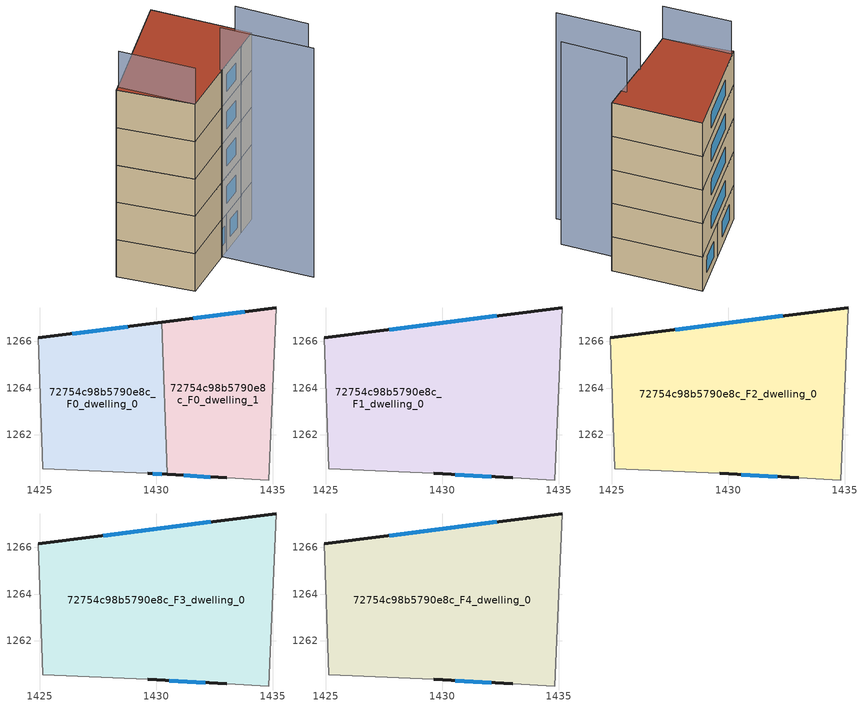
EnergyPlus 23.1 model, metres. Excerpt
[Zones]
72754c98b5790e8c_F0_dwelling_0
 floor ground (EU_floor_Construction): 1430.23,1266.83 1430.47,1260.3 1429.63,1260.35 1425.13,1260.55 1424.93,1266.15 z0
 wall outside (EU_wall_Construction): 1430.23,1266.83 1424.93,1266.15 / 1429.63,1260.35 1430.47,1260.3 z0:3
 wall adiabatic (EU_wall_Construction): 1424.93,1266.15 1425.13,1260.55 1429.63,1260.35 z0:3
 wall to 72754c98b5790e8c_F0_dwelling_1 (EU_wall_Construction): 1430.47,1260.3 1430.23,1266.83 z0:3
 window (EU_Window_Construction): 1428.77,1266.64 1426.39,1266.34 / 1429.86,1260.33 1430.24,1260.31 z0.83:2.17
72754c98b5790e8c_F0_dwelling_1
 floor ground (EU_floor_Construction): 1435.14,1267.45 1434.83,1260.04 1433.03,1260.15 1430.47,1260.3 1430.23,1266.83 z0
 wall outside (EU_wall_Construction): 1435.14,1267.45 1430.23,1266.83 / 1430.47,1260.3 1433.03,1260.15 z0:3
 wall adiabatic (EU_wall_Construction): 1433.03,1260.15 1434.83,1260.04 1435.14,1267.45 z0:3
 window (EU_Window_Construction): 1433.79,1267.28 1431.58,1267 / 1431.17,1260.26 1432.33,1260.19 z0.83:2.17
72754c98b5790e8c_F1_dwelling_0
 floor to 72754c98b5790e8c_F0_dwelling_0 (EU_floor_Construction): 1430.23,1266.83 1430.47,1260.3 1429.63,1260.35 1425.13,1260.55 1424.93,1266.15 z3
 floor to 72754c98b5790e8c_F0_dwelling_1 (EU_floor_Construction): 1435.13,1267.45 1434.83,1260.04 1433.03,1260.15 1430.47,1260.3 1430.23,1266.83 z3
 wall outside (EU_wall_Construction): 1435.14,1267.45 1424.93,1266.15 / 1429.63,1260.35 1433.03,1260.15 z3:6
 wall adiabatic (EU_wall_Construction): 1424.93,1266.15 1425.13,1260.55 1429.63,1260.35 / 1433.03,1260.15 1434.83,1260.04 1435.14,1267.45 z3:6
 window (EU_Window_Construction): 1432.33,1267.09 1427.74,1266.51 / 1430.57,1260.29 1432.09,1260.2 z3.83:5.17
72754c98b5790e8c_F2_dwelling_0
 floor to 72754c98b5790e8c_F1_dwelling_0 (EU_floor_Construction): 1435.13,1267.45 1434.83,1260.04 1433.03,1260.15 1429.63,1260.35 1425.13,1260.55 1424.93,1266.15 z6
 wall outside (EU_wall_Construction): 1435.14,1267.45 1424.93,1266.15 / 1429.63,1260.35 1433.03,1260.15 z6:9
 wall adiabatic (EU_wall_Construction): 1424.93,1266.15 1425.13,1260.55 1429.63,1260.35 / 1433.03,1260.15 1434.83,1260.04 1435.14,1267.45 z6:9
 window (EU_Window_Construction): 1432.33,1267.09 1427.74,1266.51 / 1430.57,1260.29 1432.09,1260.2 z6.83:8.17
72754c98b5790e8c_F3_dwelling_0
 floor to 72754c98b5790e8c_F2_dwelling_0 (EU_floor_Construction): 1435.13,1267.45 1434.83,1260.04 1433.03,1260.15 1429.63,1260.35 1425.13,1260.55 1424.93,1266.15 z9
 wall outside (EU_wall_Construction): 1435.14,1267.45 1424.93,1266.15 / 1429.63,1260.35 1433.03,1260.15 z9:12
 wall adiabatic (EU_wall_Construction): 1424.93,1266.15 1425.13,1260.55 1429.63,1260.35 / 1433.03,1260.15 1434.83,1260.04 1435.14,1267.45 z9:12
 window (EU_Window_Construction): 1432.33,1267.09 1427.74,1266.51 / 1430.57,1260.29 1432.09,1260.2 z9.83:11.17
72754c98b5790e8c_F4_dwelling_0
 floor to 72754c98b5790e8c_F3_dwelling_0 (EU_floor_Construction): 1435.13,1267.45 1434.83,1260.04 1433.03,1260.15 1429.63,1260.35 1425.13,1260.55 1424.93,1266.15 z12
 wall outside (EU_wall_Construction): 1435.14,1267.45 1424.93,1266.15 / 1429.63,1260.35 1433.03,1260.15 z12:15
 wall adiabatic (EU_wall_Construction): 1424.93,1266.15 1425.13,1260.55 1429.63,1260.35 / 1433.03,1260.15 1434.83,1260.04 1435.14,1267.45 z12:15
 window (EU_Window_Construction): 1432.33,1267.09 1427.74,1266.51 / 1430.57,1260.29 1432.09,1260.2 z12.83:14.17
 roof outside (EU_roof_Construction): 1434.83,1260.04 1435.14,1267.45 1424.93,1266.15 1425.13,1260.55 1429.63,1260.35 1433.03,1260.15 z15
shading: 1425.35,1266.14 1425.13,1260.55 z0:17.9; 1432.71,1255.22 1433.06,1260.6 z0:18.1; 1429.76,1260.46 1429.52,1253.65 z0:18.4
[Building]
EU S2 Campaign: North Axis=0; Terrain=City; Solar Distribution=FullExterior
[Site:Location]
Lyon-Bron: Latitude=45.75; Longitude=5; Time Zone=1; Elevation=198
[SizingPeriod:WeatherFileDays]
AnnualSizingPeriod: Begin Month=1; Begin Day of Month=1; End Month=12; End Day of Month=31; Day of Week for Start Day=Monday; Use Weather File Daylight Saving Period=No; Use Weather File Rain and Snow Indicators=No
[MATERIAL]
EU_InternalMass_Material: Roughness=MediumRough; Thickness=0.1; Conductivity=1; Density=1800; Specific Heat=900; Thermal Absorptance=0.9; Solar Absorptance=0.7; Visible Absorptance=0.7
[MATERIAL:NOMASS] Roughness=MediumRough; Thermal Absorptance=0.9; Solar Absorptance=0.7; Visible Absorptance=0.7
Name | Thermal Resistance
EU_wall_NoMass | 0.87146
EU_roof_NoMass | 0.842276
EU_floor_NoMass | 0.496999
[WINDOWMATERIAL:SIMPLEGLAZINGSYSTEM]
EU_Window_SimpleGlazing: UFactor=2.2525; Solar Heat Gain Coefficient=0.76; Visible Transmittance=0.76
[CONSTRUCTION]
EU_wall_Construction: EU_wall_NoMass
EU_roof_Construction: EU_roof_NoMass
EU_floor_Construction: EU_floor_NoMass
EU_Window_Construction: EU_Window_SimpleGlazing
EU_InternalMass_Construction: EU_InternalMass_Material
[ZONE] Type=1; Multiplier=1; Ceiling Height=autocalculate; Floor Area=autocalculate; Part of Total Floor Area=Yes
Name | Volume
72754c98b5790e8c_F0_dwelling_0 | 96.9082
72754c98b5790e8c_F1_dwelling_0 | 193.814
72754c98b5790e8c_F2_dwelling_0; 72754c98b5790e8c_F3_dwelling_0; 72754c98b5790e8c_F4_dwelling_0 | 193.816
72754c98b5790e8c_F0_dwelling_1 | 96.9075
[INTERNALMASS] Construction=EU_InternalMass_Construction
Name | Zone or ZoneList | Surface Area
72754c98b5790e8c_F0_dwelling_0_EU_InternalMass | 72754c98b5790e8c_F0_dwelling_0 | 32.3029
72754c98b5790e8c_F0_dwelling_1_EU_InternalMass | 72754c98b5790e8c_F0_dwelling_1 | 32.3026
72754c98b5790e8c_F1_dwelling_0_EU_InternalMass | 72754c98b5790e8c_F1_dwelling_0 | 64.6054
72754c98b5790e8c_F2_dwelling_0_EU_InternalMass | 72754c98b5790e8c_F2_dwelling_0 | 64.6054
72754c98b5790e8c_F3_dwelling_0_EU_InternalMass | 72754c98b5790e8c_F3_dwelling_0 | 64.6054
72754c98b5790e8c_F4_dwelling_0_EU_InternalMass | 72754c98b5790e8c_F4_dwelling_0 | 64.6054
[OTHEREQUIPMENT] Fuel Type=Electricity; Design Level Calculation Method=Watts/Area; Power per Zone Floor Area=1; Fraction Latent=0; Fraction Radiant=0; Fraction Lost=0; Carbon Dioxide Generation Rate=0; EndUse Subcategory=EU_Step8_InternalGains
Name | Zone or ZoneList or Space or SpaceList | Schedule
EU_Step8_InternalGain_72754c98b5790e8c_F0_dwelling_0_f000 | 72754c98b5790e8c_F0_dwelling_0 | EU_Step8_GainSchedule_72754c98b5790e8c_F0_dwelling_0_f000
EU_Step8_InternalGain_72754c98b5790e8c_F0_dwelling_1_f000 | 72754c98b5790e8c_F0_dwelling_1 | EU_Step8_GainSchedule_72754c98b5790e8c_F0_dwelling_1_f000
EU_Step8_InternalGain_72754c98b5790e8c_F1_dwelling_0_f000 | 72754c98b5790e8c_F1_dwelling_0 | EU_Step8_GainSchedule_72754c98b5790e8c_F1_dwelling_0_f000
EU_Step8_InternalGain_72754c98b5790e8c_F2_dwelling_0_f000 | 72754c98b5790e8c_F2_dwelling_0 | EU_Step8_GainSchedule_72754c98b5790e8c_F2_dwelling_0_f000
EU_Step8_InternalGain_72754c98b5790e8c_F3_dwelling_0_f000 | 72754c98b5790e8c_F3_dwelling_0 | EU_Step8_GainSchedule_72754c98b5790e8c_F3_dwelling_0_f000
EU_Step8_InternalGain_72754c98b5790e8c_F4_dwelling_0_f000 | 72754c98b5790e8c_F4_dwelling_0 | EU_Step8_GainSchedule_72754c98b5790e8c_F4_dwelling_0_f000
[ZONEVENTILATION:DESIGNFLOWRATE] Schedule=EU_AlwaysOn; Design Flow Rate Calculation Method=AirChanges/Hour; Air Changes per Hour=0.425; Ventilation Type=Natural; Fan Pressure Rise=0; Fan Total Efficiency=1; Constant Term Coefficient=1; Temperature Term Coefficient=0; Velocity Term Coefficient=0; Velocity Squared Term Coefficient=0; Minimum Indoor Temperature=-100; Maximum Indoor Temperature=100; Delta Temperature=-100; Minimum Outdoor Temperature=-100; Maximum Outdoor Temperature=100; Maximum Wind Speed=40
Name | Zone or ZoneList or Space or SpaceList
EU_ConstantAir_72754c98b5790e8c_F0_dwelling_0 | 72754c98b5790e8c_F0_dwelling_0
EU_ConstantAir_72754c98b5790e8c_F0_dwelling_1 | 72754c98b5790e8c_F0_dwelling_1
EU_ConstantAir_72754c98b5790e8c_F1_dwelling_0 | 72754c98b5790e8c_F1_dwelling_0
EU_ConstantAir_72754c98b5790e8c_F2_dwelling_0 | 72754c98b5790e8c_F2_dwelling_0
EU_ConstantAir_72754c98b5790e8c_F3_dwelling_0 | 72754c98b5790e8c_F3_dwelling_0
EU_ConstantAir_72754c98b5790e8c_F4_dwelling_0 | 72754c98b5790e8c_F4_dwelling_0
[HVACTEMPLATE:THERMOSTAT] Constant Heating Setpoint=20; Constant Cooling Setpoint=50
EU_HeatOnly_72754c98b5790e8c_F0_dwelling_0; EU_HeatOnly_72754c98b5790e8c_F0_dwelling_1; EU_HeatOnly_72754c98b5790e8c_F1_dwelling_0; EU_HeatOnly_72754c98b5790e8c_F2_dwelling_0; EU_HeatOnly_72754c98b5790e8c_F3_dwelling_0; EU_HeatOnly_72754c98b5790e8c_F4_dwelling_0
[HVACTEMPLATE:ZONE:IDEALLOADSAIRSYSTEM] System Availability Schedule=EU_AlwaysOn; Maximum Heating Supply Air Temperature=50; Minimum Cooling Supply Air Temperature=13; Maximum Heating Supply Air Humidity Ratio=0.0156; Minimum Cooling Supply Air Humidity Ratio=0.0077; Heating Limit=NoLimit; Cooling Limit=NoLimit; Heating Availability Schedule=EU_AlwaysOn; Cooling Availability Schedule=EU_CoolingOff; Dehumidification Control Type=ConstantSensibleHeatRatio; Cooling Sensible Heat Ratio=0.7; Dehumidification Setpoint=60; Humidification Control Type=None; Humidification Setpoint=30; Outdoor Air Method=None; Outdoor Air Flow Rate per Person=0.00944; Outdoor Air Flow Rate per Zone Floor Area=0; Outdoor Air Flow Rate per Zone=0; Demand Controlled Ventilation Type=None; Outdoor Air Economizer Type=NoEconomizer; Heat Recovery Type=None; Sensible Heat Recovery Effectiveness=0.7; Latent Heat Recovery Effectiveness=0.65
Name | Template Thermostat
72754c98b5790e8c_F0_dwelling_0 | EU_HeatOnly_72754c98b5790e8c_F0_dwelling_0
72754c98b5790e8c_F0_dwelling_1 | EU_HeatOnly_72754c98b5790e8c_F0_dwelling_1
72754c98b5790e8c_F1_dwelling_0 | EU_HeatOnly_72754c98b5790e8c_F1_dwelling_0
72754c98b5790e8c_F2_dwelling_0 | EU_HeatOnly_72754c98b5790e8c_F2_dwelling_0
72754c98b5790e8c_F3_dwelling_0 | EU_HeatOnly_72754c98b5790e8c_F3_dwelling_0
72754c98b5790e8c_F4_dwelling_0 | EU_HeatOnly_72754c98b5790e8c_F4_dwelling_0
[SIZING:ZONE] Zone Cooling Design Supply Air Temperature Input Method=SupplyAirTemperature; Zone Cooling Design Supply Air Temperature=13; Zone Heating Design Supply Air Temperature Input Method=SupplyAirTemperature; Zone Heating Design Supply Air Temperature=50; Zone Cooling Design Supply Air Humidity Ratio=0.008; Zone Heating Design Supply Air Humidity Ratio=0.008; Cooling Design Air Flow Method=DesignDay; Cooling Design Air Flow Rate=0; Cooling Minimum Air Flow per Zone Floor Area=0.000762; Cooling Minimum Air Flow=0; Cooling Minimum Air Flow Fraction=0.2; Heating Design Air Flow Method=DesignDay; Heating Design Air Flow Rate=0; Heating Maximum Air Flow per Zone Floor Area=0.002032; Heating Maximum Air Flow=0.141576; Heating Maximum Air Flow Fraction=0.3; Account for Dedicated Outdoor Air System=No; Dedicated Outdoor Air System Control Strategy=NeutralSupplyAir; Dedicated Outdoor Air Low Setpoint Temperature for Design=autosize; Dedicated Outdoor Air High Setpoint Temperature for Design=autosize; Zone Load Sizing Method=Sensible Load Only No Latent Load; Zone Latent Cooling Design Supply Air Humidity Ratio Input Method=HumidityRatioDifference; Zone Cooling Design Supply Air Humidity Ratio Difference=0.005; Zone Latent Heating Design Supply Air Humidity Ratio Input Method=HumidityRatioDifference; Zone Humidification Design Supply Air Humidity Ratio Difference=0.005
72754c98b5790e8c_F0_dwelling_0; 72754c98b5790e8c_F0_dwelling_1; 72754c98b5790e8c_F1_dwelling_0; 72754c98b5790e8c_F2_dwelling_0; 72754c98b5790e8c_F3_dwelling_0; 72754c98b5790e8c_F4_dwelling_0
[SCHEDULE:CONSTANT]
Name | Hourly Value
EU_AlwaysOn | 1
EU_CoolingOff | 0
[SCHEDULE:FILE] Column Number=1; Rows to Skip at Top=0; Number of Hours of Data=8760; Column Separator=Comma; Interpolate to Timestep=No; Minutes per Item=60; Adjust Schedule for Daylight Savings=Yes
Name | File
EU_Step8_GainSchedule_72754c98b5790e8c_F0_dwelling_0_f000 | ../../schedules/72754c98b5790e8c/72754c98b5790e8c_F0_dwelling_0_f000_gain.csv
EU_Step8_GainSchedule_72754c98b5790e8c_F0_dwelling_1_f000 | ../../schedules/72754c98b5790e8c/72754c98b5790e8c_F0_dwelling_1_f000_gain.csv
EU_Step8_GainSchedule_72754c98b5790e8c_F1_dwelling_0_f000 | ../../schedules/72754c98b5790e8c/72754c98b5790e8c_F1_dwelling_0_f000_gain.csv
EU_Step8_GainSchedule_72754c98b5790e8c_F2_dwelling_0_f000 | ../../schedules/72754c98b5790e8c/72754c98b5790e8c_F2_dwelling_0_f000_gain.csv
EU_Step8_GainSchedule_72754c98b5790e8c_F3_dwelling_0_f000 | ../../schedules/72754c98b5790e8c/72754c98b5790e8c_F3_dwelling_0_f000_gain.csv
EU_Step8_GainSchedule_72754c98b5790e8c_F4_dwelling_0_f000 | ../../schedules/72754c98b5790e8c/72754c98b5790e8c_F4_dwelling_0_f000_gain.csv
